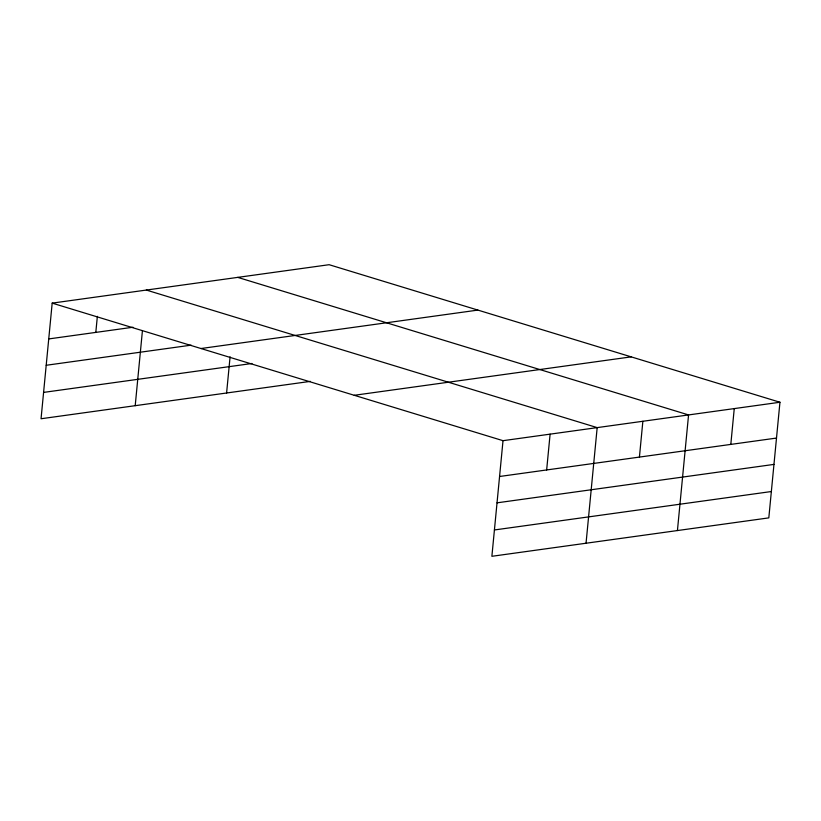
<?xml version="1.0" encoding="UTF-8"?>
<svg xmlns="http://www.w3.org/2000/svg" width="821" height="821" viewBox="0 0 821 821"><rect width="100%" height="100%" fill="white"/><g stroke="black" fill="none" stroke-linecap="round" stroke-linejoin="round"><path stroke-width="1.23" d="M779.95 402.249L503.016 440.682L491.882 556.299L768.815 517.877L779.95 402.249L329.118 264.701L52.185 303.123L41.05 418.751L310.369 381.375M95.811 332.402L97.36 316.352M135.208 405.677L142.413 330.884M226.596 393.002L230.085 356.796M546.653 469.961L550.101 434.155M586.04 543.235L597.175 427.618L146.343 290.059M639.426 457.081L642.864 421.276M677.428 530.551L688.562 414.933L237.731 277.375M730.813 444.397L734.251 408.591M48.737 338.929L132.981 327.24M46.202 365.273L191.129 345.159M200.96 348.525L477.894 310.092M43.585 392.407L251.975 363.487M354.241 395.291L631.175 356.858M499.568 476.488L776.502 438.065M497.033 502.832L773.967 464.399M494.416 529.966L771.35 491.533M52.185 303.123L503.016 440.682"/></g></svg>
